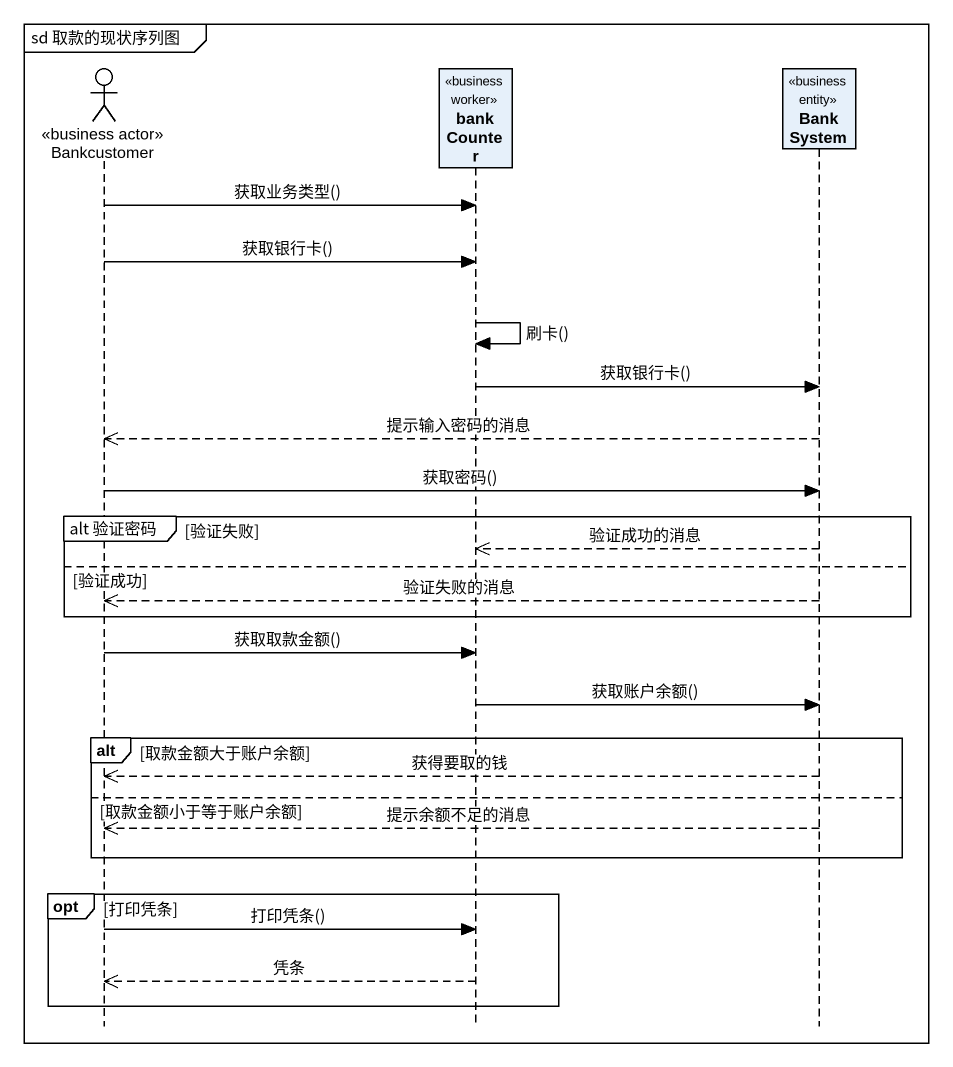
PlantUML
@startuml
mainframe sd 取款的现状序列图
hide footbox
actor Bankcustomer <<business actor>>
participant bankCounter <<business worker>>
participant BankSystem <<business entity>>

Bankcustomer -> bankCounter : 获取业务类型()
Bankcustomer -> bankCounter : 获取银行卡()
bankCounter -> bankCounter : 刷卡()
bankCounter -> BankSystem : 获取银行卡()
BankSystem -->> Bankcustomer : 提示输入密码的消息
Bankcustomer -> BankSystem : 获取密码()
group alt 验证密码 [验证失败]
  BankSystem -->> bankCounter : 验证成功的消息
else 验证成功
  BankSystem -->> Bankcustomer : 验证失败的消息
end
Bankcustomer -> bankCounter : 获取取款金额()
bankCounter -> BankSystem : 获取账户余额()
alt 取款金额大于账户余额
  BankSystem -->> Bankcustomer : 获得要取的钱
else 取款金额小于等于账户余额
  BankSystem -->> Bankcustomer : 提示余额不足的消息
end
opt 打印凭条
  Bankcustomer -> bankCounter : 打印凭条()
  bankCounter -->> Bankcustomer : 凭条
end
@enduml
